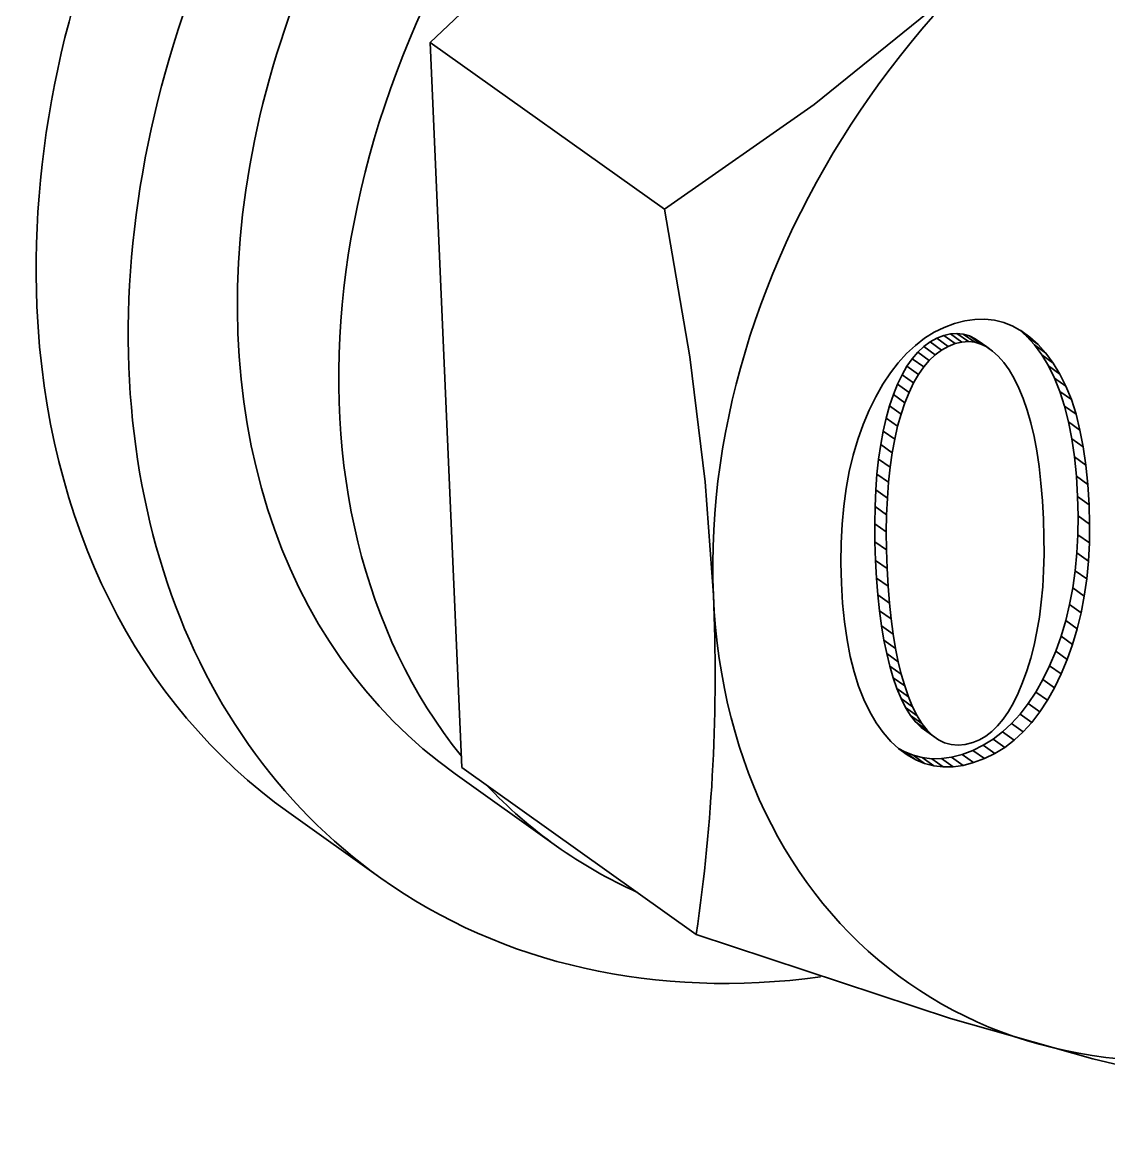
# Model space of a CAD drawing. Header units: millimetres. Extents: x 1333 to 129696, y -57210 to 105899.
# Drawn here: x 57138.762 to 57141.841, y 101184.554 to 101187.714 of the extents above; entities that cross this region are included whole.
import ezdxf

# ---------------------------------------------------------------- set-up
doc = ezdxf.new("R2010")
doc.units = ezdxf.units.MM
doc.header["$LTSCALE"] = 0.5

msp = doc.modelspace()

# ---------------------------------------------------------------- linework, layer by layer
at = {"color": 7, "lineweight": 35, "ltscale": 0.2279}
msp.add_line((57141.5768, 101189.2197), (57139.9181, 101187.6568), dxfattribs=at)
at = {"color": 7, "lineweight": 35, "ltscale": 0.205599}
msp.add_line((57139.9181, 101187.6568), (57140.0081, 101185.6028), dxfattribs=at)
at = {"color": 7, "lineweight": 35, "ltscale": 0.081512}
for p, q in [((57139.9181, 101187.6568), (57140.5821, 101187.1841)), ((57140.0081, 101185.6028), (57140.6721, 101185.13))]:
    msp.add_line(p, q, dxfattribs=at)
at = {"color": 7, "lineweight": 35, "ltscale": 0.003148}
msp.add_line((57141.3459, 101186.8354), (57141.3741, 101186.8494), dxfattribs=at)
at = {"color": 7, "lineweight": 35, "ltscale": 0.00314}
msp.add_line((57141.3741, 101186.8494), (57141.4035, 101186.8604), dxfattribs=at)
at = {"color": 7, "lineweight": 35, "ltscale": 0.003052}
for p, q in [((57141.4035, 101186.8604), (57141.433, 101186.868)), ((57141.4253, 101185.6397), (57141.3957, 101185.632)), ((57141.4579, 101185.6165), (57141.4284, 101185.6088))]:
    msp.add_line(p, q, dxfattribs=at)
at = {"color": 7, "lineweight": 35, "ltscale": 0.00291}
msp.add_line((57141.433, 101186.868), (57141.4618, 101186.8721), dxfattribs=at)
at = {"color": 7, "lineweight": 35, "ltscale": 0.002796}
msp.add_line((57141.4618, 101186.8721), (57141.4898, 101186.8727), dxfattribs=at)
at = {"color": 7, "lineweight": 35, "ltscale": 0.002727}
msp.add_line((57141.4898, 101186.8727), (57141.5169, 101186.8696), dxfattribs=at)
at = {"color": 7, "lineweight": 35, "ltscale": 0.002718}
msp.add_line((57141.5169, 101186.8696), (57141.5433, 101186.863), dxfattribs=at)
at = {"color": 7, "lineweight": 35, "ltscale": 0.002747}
msp.add_line((57141.5433, 101186.863), (57141.5688, 101186.8528), dxfattribs=at)
at = {"color": 7, "lineweight": 35, "ltscale": 0.002829}
msp.add_line((57141.5688, 101186.8528), (57141.5935, 101186.8391), dxfattribs=at)
at = {"color": 7, "lineweight": 35, "ltscale": 0.003272}
msp.add_line((57141.2929, 101186.7984), (57141.3188, 101186.8184), dxfattribs=at)
at = {"color": 7, "lineweight": 35, "ltscale": 0.003199}
msp.add_line((57141.3188, 101186.8184), (57141.3459, 101186.8354), dxfattribs=at)
at = {"color": 7, "lineweight": 35, "ltscale": 0.002164}
for p, q in [((57141.3534, 101186.8189), (57141.3345, 101186.8084)), ((57141.386, 101186.7957), (57141.3671, 101186.7852)), ((57141.5277, 101186.7678), (57141.5118, 101186.7824))]:
    msp.add_line(p, q, dxfattribs=at)
at = {"color": 7, "lineweight": 35, "ltscale": 0.002143}
for p, q in [((57141.3733, 101186.8267), (57141.3534, 101186.8189)), ((57141.406, 101186.8035), (57141.386, 101186.7957))]:
    msp.add_line(p, q, dxfattribs=at)
at = {"color": 7, "lineweight": 35, "ltscale": 0.004008}
for p, q in [((57141.386, 101186.7957), (57141.3534, 101186.8189)), ((57141.406, 101186.8035), (57141.3733, 101186.8267)), ((57141.4248, 101186.8079), (57141.3921, 101186.8312)), ((57141.4432, 101186.8092), (57141.4105, 101186.8324)), ((57141.4953, 101186.7939), (57141.4627, 101186.8171)), ((57141.6405, 101186.8009), (57141.6078, 101186.8241)), ((57141.3492, 101186.772), (57141.3166, 101186.7952)), ((57141.3671, 101186.7852), (57141.3345, 101186.8084)), ((57141.5118, 101186.7824), (57141.4791, 101186.8056)), ((57141.3165, 101186.7374), (57141.2838, 101186.7607)), ((57141.6837, 101186.7485), (57141.651, 101186.7718)), ((57141.7027, 101186.7172), (57141.67, 101186.7405)), ((57141.2878, 101186.6921), (57141.2551, 101186.7153)), ((57141.7197, 101186.6826), (57141.6871, 101186.7059)), ((57141.2632, 101186.6359), (57141.2305, 101186.6591)), ((57141.2524, 101186.6037), (57141.2197, 101186.627)), ((57141.7481, 101186.6034), (57141.7154, 101186.6266)), ((57141.7593, 101186.5587), (57141.7267, 101186.582)), ((57141.2272, 101186.494), (57141.1946, 101186.5172)), ((57141.7761, 101186.4594), (57141.7435, 101186.4826)), ((57141.2168, 101186.4105), (57141.1841, 101186.4338)), ((57141.7817, 101186.4047), (57141.749, 101186.4279)), ((57141.2135, 101186.3657), (57141.1808, 101186.389)), ((57141.2114, 101186.3189), (57141.1788, 101186.3421)), ((57141.7866, 101186.292), (57141.754, 101186.3152)), ((57141.2128, 101186.1661), (57141.1802, 101186.1893)), ((57141.2193, 101186.0685), (57141.1866, 101186.0918)), ((57141.7715, 101186.0883), (57141.7388, 101186.1115)), ((57141.7626, 101186.0412), (57141.7299, 101186.0644)), ((57141.2298, 101185.9806), (57141.1971, 101186.0038)), ((57141.7515, 101185.9955), (57141.7189, 101186.0188)), ((57141.2442, 101185.9023), (57141.2116, 101185.9255)), ((57141.706, 101185.8677), (57141.6734, 101185.8909)), ((57141.6871, 101185.8288), (57141.6545, 101185.8521)), ((57141.2852, 101185.7746), (57141.2526, 101185.7978)), ((57141.6453, 101185.7603), (57141.6127, 101185.7836)), ((57141.3116, 101185.7271), (57141.279, 101185.7504)), ((57141.6225, 101185.7306), (57141.5898, 101185.7539)), ((57141.3263, 101185.7085), (57141.2936, 101185.7317)), ((57141.3418, 101185.6933), (57141.3092, 101185.7165)), ((57141.5983, 101185.704), (57141.5657, 101185.7272)), ((57141.3584, 101185.6814), (57141.3257, 101185.7047)), ((57141.5461, 101185.6598), (57141.5135, 101185.6831)), ((57141.5729, 101185.6804), (57141.5402, 101185.7036)), ((57141.2939, 101185.6244), (57141.2612, 101185.6476)), ((57141.5181, 101185.6423), (57141.4854, 101185.6656)), ((57141.319, 101185.6141), (57141.2864, 101185.6373)), ((57141.3451, 101185.6074), (57141.3124, 101185.6306)), ((57141.3998, 101185.6047), (57141.3671, 101185.628)), ((57141.4284, 101185.6088), (57141.3957, 101185.632))]:
    msp.add_line(p, q, dxfattribs=at)
at = {"color": 7, "lineweight": 35, "ltscale": 0.001932}
for p, q in [((57141.3921, 101186.8312), (57141.3733, 101186.8267)), ((57141.4248, 101186.8079), (57141.406, 101186.8035))]:
    msp.add_line(p, q, dxfattribs=at)
at = {"color": 7, "lineweight": 35, "ltscale": 0.001841}
for p, q in [((57141.4105, 101186.8324), (57141.3921, 101186.8312)), ((57141.4432, 101186.8092), (57141.4248, 101186.8079))]:
    msp.add_line(p, q, dxfattribs=at)
at = {"color": 7, "lineweight": 35, "ltscale": 0.001799}
for p, q in [((57141.4284, 101186.8305), (57141.4105, 101186.8324)), ((57141.461, 101186.8072), (57141.4432, 101186.8092))]:
    msp.add_line(p, q, dxfattribs=at)
at = {"color": 7, "lineweight": 35, "ltscale": 0.001813}
for p, q in [((57141.4458, 101186.8254), (57141.4284, 101186.8305)), ((57141.4784, 101186.8021), (57141.461, 101186.8072))]:
    msp.add_line(p, q, dxfattribs=at)
at = {"color": 7, "lineweight": 35, "ltscale": 0.004009}
for p, q in [((57141.461, 101186.8072), (57141.4284, 101186.8305)), ((57141.4784, 101186.8021), (57141.4458, 101186.8254)), ((57141.6628, 101186.7764), (57141.6301, 101186.7997)), ((57141.3323, 101186.756), (57141.2997, 101186.7793)), ((57141.3016, 101186.7161), (57141.269, 101186.7393)), ((57141.275, 101186.6653), (57141.2423, 101186.6886)), ((57141.7349, 101186.6447), (57141.7022, 101186.6679)), ((57141.2427, 101186.5692), (57141.2101, 101186.5924)), ((57141.2344, 101186.5326), (57141.2017, 101186.5558)), ((57141.7687, 101186.5107), (57141.7361, 101186.534)), ((57141.2214, 101186.4533), (57141.1887, 101186.4765)), ((57141.7852, 101186.3467), (57141.7526, 101186.3699)), ((57141.2106, 101186.27), (57141.178, 101186.2932)), ((57141.7859, 101186.2388), (57141.7533, 101186.262)), ((57141.2111, 101186.2191), (57141.1785, 101186.2423)), ((57141.7832, 101186.1871), (57141.7505, 101186.2104)), ((57141.7784, 101186.137), (57141.7457, 101186.1602)), ((57141.2156, 101186.1161), (57141.1829, 101186.1393)), ((57141.224, 101186.0234), (57141.1914, 101186.0466)), ((57141.2365, 101185.9402), (57141.2038, 101185.9635)), ((57141.7384, 101185.9514), (57141.7057, 101185.9747)), ((57141.7233, 101185.9088), (57141.6906, 101185.932)), ((57141.253, 101185.8668), (57141.2203, 101185.89)), ((57141.2627, 101185.8336), (57141.2301, 101185.8569)), ((57141.2735, 101185.8029), (57141.2408, 101185.8261)), ((57141.6669, 101185.7931), (57141.6342, 101185.8163)), ((57141.298, 101185.7491), (57141.2653, 101185.7724)), ((57141.4886, 101185.6279), (57141.456, 101185.6511)), ((57141.3719, 101185.6043), (57141.3393, 101185.6275)), ((57141.4579, 101185.6165), (57141.4253, 101185.6397))]:
    msp.add_line(p, q, dxfattribs=at)
at = {"color": 7, "lineweight": 35, "ltscale": 0.001882}
for p, q in [((57141.4627, 101186.8171), (57141.4458, 101186.8254)), ((57141.4953, 101186.7939), (57141.4784, 101186.8021))]:
    msp.add_line(p, q, dxfattribs=at)
at = {"color": 7, "lineweight": 35, "ltscale": 0.002003}
for p, q in [((57141.4791, 101186.8056), (57141.4627, 101186.8171)), ((57141.5118, 101186.7824), (57141.4953, 101186.7939))]:
    msp.add_line(p, q, dxfattribs=at)
at = {"color": 7, "lineweight": 35, "ltscale": 0.002707}
msp.add_line((57141.5878, 101186.8423), (57141.6078, 101186.8241), dxfattribs=at)
at = {"color": 7, "lineweight": 35, "ltscale": 0.003177}
msp.add_line((57141.6174, 101186.8218), (57141.5915, 101186.8402), dxfattribs=at)
at = {"color": 7, "lineweight": 35, "ltscale": 0.002954}
msp.add_line((57141.5935, 101186.8391), (57141.6174, 101186.8218), dxfattribs=at)
at = {"color": 7, "lineweight": 35, "ltscale": 0.003308}
msp.add_line((57141.6078, 101186.8241), (57141.6301, 101186.7997), dxfattribs=at)
at = {"color": 7, "lineweight": 35, "ltscale": 0.003112}
msp.add_line((57141.6174, 101186.8218), (57141.6405, 101186.8009), dxfattribs=at)
at = {"color": 7, "lineweight": 35, "ltscale": 0.003379}
msp.add_line((57141.2682, 101186.7753), (57141.2929, 101186.7984), dxfattribs=at)
at = {"color": 7, "lineweight": 35, "ltscale": 0.002323}
for p, q in [((57141.3166, 101186.7952), (57141.2997, 101186.7793)), ((57141.3492, 101186.772), (57141.3323, 101186.756))]:
    msp.add_line(p, q, dxfattribs=at)
at = {"color": 7, "lineweight": 35, "ltscale": 0.002223}
for p, q in [((57141.3345, 101186.8084), (57141.3166, 101186.7952)), ((57141.3671, 101186.7852), (57141.3492, 101186.772))]:
    msp.add_line(p, q, dxfattribs=at)
at = {"color": 7, "lineweight": 35, "ltscale": 0.00349}
msp.add_line((57141.6301, 101186.7997), (57141.651, 101186.7718), dxfattribs=at)
at = {"color": 7, "lineweight": 35, "ltscale": 0.003309}
for p, q in [((57141.6405, 101186.8009), (57141.6628, 101186.7764)), ((57141.5135, 101185.6831), (57141.4854, 101185.6656)), ((57141.5461, 101185.6598), (57141.5181, 101185.6423))]:
    msp.add_line(p, q, dxfattribs=at)
at = {"color": 7, "lineweight": 35, "ltscale": 0.003513}
msp.add_line((57141.2446, 101186.7493), (57141.2682, 101186.7753), dxfattribs=at)
at = {"color": 7, "lineweight": 35, "ltscale": 0.002598}
for p, q in [((57141.2838, 101186.7607), (57141.269, 101186.7393)), ((57141.3165, 101186.7374), (57141.3016, 101186.7161))]:
    msp.add_line(p, q, dxfattribs=at)
at = {"color": 7, "lineweight": 35, "ltscale": 0.002447}
msp.add_line((57141.2997, 101186.7793), (57141.2838, 101186.7607), dxfattribs=at)
at = {"color": 7, "lineweight": 35, "ltscale": 0.002446}
msp.add_line((57141.3323, 101186.756), (57141.3165, 101186.7374), dxfattribs=at)
at = {"color": 7, "lineweight": 35, "ltscale": 0.002359}
msp.add_line((57141.5431, 101186.7499), (57141.5277, 101186.7678), dxfattribs=at)
at = {"color": 7, "lineweight": 35, "ltscale": 0.003658}
for p, q in [((57141.651, 101186.7718), (57141.67, 101186.7405)), ((57141.6837, 101186.7485), (57141.7027, 101186.7172))]:
    msp.add_line(p, q, dxfattribs=at)
at = {"color": 7, "lineweight": 35, "ltscale": 0.003489}
msp.add_line((57141.6628, 101186.7764), (57141.6837, 101186.7485), dxfattribs=at)
at = {"color": 7, "lineweight": 35, "ltscale": 0.003849}
msp.add_line((57141.201, 101186.6881), (57141.2222, 101186.7202), dxfattribs=at)
at = {"color": 7, "lineweight": 35, "ltscale": 0.003671}
msp.add_line((57141.2222, 101186.7202), (57141.2446, 101186.7493), dxfattribs=at)
at = {"color": 7, "lineweight": 35, "ltscale": 0.002774}
for p, q in [((57141.269, 101186.7393), (57141.2551, 101186.7153)), ((57141.3016, 101186.7161), (57141.2878, 101186.6921))]:
    msp.add_line(p, q, dxfattribs=at)
at = {"color": 7, "lineweight": 35, "ltscale": 0.002581}
msp.add_line((57141.5582, 101186.7289), (57141.5431, 101186.7499), dxfattribs=at)
at = {"color": 7, "lineweight": 35, "ltscale": 0.002818}
msp.add_line((57141.5726, 101186.7048), (57141.5582, 101186.7289), dxfattribs=at)
at = {"color": 7, "lineweight": 35, "ltscale": 0.003858}
for p, q in [((57141.67, 101186.7405), (57141.6871, 101186.7059)), ((57141.7027, 101186.7172), (57141.7197, 101186.6826))]:
    msp.add_line(p, q, dxfattribs=at)
at = {"color": 7, "lineweight": 35, "ltscale": 0.004042}
msp.add_line((57141.181, 101186.653), (57141.201, 101186.6881), dxfattribs=at)
at = {"color": 7, "lineweight": 35, "ltscale": 0.003171}
for p, q in [((57141.2423, 101186.6886), (57141.2305, 101186.6591)), ((57141.275, 101186.6653), (57141.2632, 101186.6359))]:
    msp.add_line(p, q, dxfattribs=at)
at = {"color": 7, "lineweight": 35, "ltscale": 0.002966}
msp.add_line((57141.2551, 101186.7153), (57141.2423, 101186.6886), dxfattribs=at)
at = {"color": 7, "lineweight": 35, "ltscale": 0.002967}
msp.add_line((57141.2878, 101186.6921), (57141.275, 101186.6653), dxfattribs=at)
at = {"color": 7, "lineweight": 35, "ltscale": 0.003043}
msp.add_line((57141.5863, 101186.6776), (57141.5726, 101186.7048), dxfattribs=at)
at = {"color": 7, "lineweight": 35, "ltscale": 0.004086}
for p, q in [((57141.6871, 101186.7059), (57141.7022, 101186.6679)), ((57141.7197, 101186.6826), (57141.7349, 101186.6447))]:
    msp.add_line(p, q, dxfattribs=at)
at = {"color": 7, "lineweight": 35, "ltscale": 0.003392}
for p, q in [((57141.2305, 101186.6591), (57141.2197, 101186.627)), ((57141.2632, 101186.6359), (57141.2524, 101186.6037))]:
    msp.add_line(p, q, dxfattribs=at)
at = {"color": 7, "lineweight": 35, "ltscale": 0.003249}
msp.add_line((57141.5987, 101186.6476), (57141.5863, 101186.6776), dxfattribs=at)
at = {"color": 7, "lineweight": 35, "ltscale": 0.004337}
for p, q in [((57141.7022, 101186.6679), (57141.7154, 101186.6266)), ((57141.7349, 101186.6447), (57141.7481, 101186.6034))]:
    msp.add_line(p, q, dxfattribs=at)
at = {"color": 7, "lineweight": 35, "ltscale": 0.004255}
msp.add_line((57141.1621, 101186.6148), (57141.181, 101186.653), dxfattribs=at)
at = {"color": 7, "lineweight": 35, "ltscale": 0.003586}
for p, q in [((57141.2197, 101186.627), (57141.2101, 101186.5924)), ((57141.2524, 101186.6037), (57141.2427, 101186.5692))]:
    msp.add_line(p, q, dxfattribs=at)
at = {"color": 7, "lineweight": 35, "ltscale": 0.003471}
msp.add_line((57141.61, 101186.6147), (57141.5987, 101186.6476), dxfattribs=at)
at = {"color": 7, "lineweight": 35, "ltscale": 0.004605}
for p, q in [((57141.7154, 101186.6266), (57141.7267, 101186.582)), ((57141.7481, 101186.6034), (57141.7593, 101186.5587))]:
    msp.add_line(p, q, dxfattribs=at)
at = {"color": 7, "lineweight": 35, "ltscale": 0.00441}
msp.add_line((57141.1448, 101186.5743), (57141.1621, 101186.6148), dxfattribs=at)
at = {"color": 7, "lineweight": 35, "ltscale": 0.003707}
msp.add_line((57141.6202, 101186.5791), (57141.61, 101186.6147), dxfattribs=at)
at = {"color": 7, "lineweight": 35, "ltscale": 0.004508}
msp.add_line((57141.1296, 101186.5318), (57141.1448, 101186.5743), dxfattribs=at)
at = {"color": 7, "lineweight": 35, "ltscale": 0.003753}
for p, q in [((57141.2101, 101186.5924), (57141.2017, 101186.5558)), ((57141.2427, 101186.5692), (57141.2344, 101186.5326))]:
    msp.add_line(p, q, dxfattribs=at)
at = {"color": 7, "lineweight": 35, "ltscale": 0.00395}
msp.add_line((57141.6291, 101186.5406), (57141.6202, 101186.5791), dxfattribs=at)
at = {"color": 7, "lineweight": 35, "ltscale": 0.00489}
for p, q in [((57141.7267, 101186.582), (57141.7361, 101186.534)), ((57141.7593, 101186.5587), (57141.7687, 101186.5107)), ((57141.1788, 101186.3421), (57141.178, 101186.2932))]:
    msp.add_line(p, q, dxfattribs=at)
at = {"color": 7, "lineweight": 35, "ltscale": 0.004618}
msp.add_line((57141.1166, 101186.4875), (57141.1296, 101186.5318), dxfattribs=at)
at = {"color": 7, "lineweight": 35, "ltscale": 0.003929}
msp.add_line((57141.2017, 101186.5558), (57141.1946, 101186.5172), dxfattribs=at)
at = {"color": 7, "lineweight": 35, "ltscale": 0.003928}
msp.add_line((57141.2344, 101186.5326), (57141.2272, 101186.494), dxfattribs=at)
at = {"color": 7, "lineweight": 35, "ltscale": 0.004202}
msp.add_line((57141.6368, 101186.4993), (57141.6291, 101186.5406), dxfattribs=at)
at = {"color": 7, "lineweight": 35, "ltscale": 0.005187}
for p, q in [((57141.7361, 101186.534), (57141.7435, 101186.4826)), ((57141.7687, 101186.5107), (57141.7761, 101186.4594))]:
    msp.add_line(p, q, dxfattribs=at)
at = {"color": 7, "lineweight": 35, "ltscale": 0.004111}
for p, q in [((57141.1946, 101186.5172), (57141.1887, 101186.4765)), ((57141.2272, 101186.494), (57141.2214, 101186.4533)), ((57141.6545, 101185.8521), (57141.6342, 101185.8163))]:
    msp.add_line(p, q, dxfattribs=at)
at = {"color": 7, "lineweight": 35, "ltscale": 0.004462}
msp.add_line((57141.6433, 101186.4551), (57141.6368, 101186.4993), dxfattribs=at)
at = {"color": 7, "lineweight": 35, "ltscale": 0.004746}
msp.add_line((57141.1056, 101186.4414), (57141.1166, 101186.4875), dxfattribs=at)
at = {"color": 7, "lineweight": 35, "ltscale": 0.004298}
for p, q in [((57141.1887, 101186.4765), (57141.1841, 101186.4338)), ((57141.2214, 101186.4533), (57141.2168, 101186.4105))]:
    msp.add_line(p, q, dxfattribs=at)
at = {"color": 7, "lineweight": 35, "ltscale": 0.005497}
for p, q in [((57141.7435, 101186.4826), (57141.749, 101186.4279)), ((57141.7761, 101186.4594), (57141.7817, 101186.4047))]:
    msp.add_line(p, q, dxfattribs=at)
at = {"color": 7, "lineweight": 35, "ltscale": 0.004886}
msp.add_line((57141.0967, 101186.3933), (57141.1056, 101186.4414), dxfattribs=at)
at = {"color": 7, "lineweight": 35, "ltscale": 0.004727}
msp.add_line((57141.6487, 101186.4082), (57141.6433, 101186.4551), dxfattribs=at)
at = {"color": 7, "lineweight": 35, "ltscale": 0.004491}
for p, q in [((57141.1841, 101186.4338), (57141.1808, 101186.389)), ((57141.2168, 101186.4105), (57141.2135, 101186.3657))]:
    msp.add_line(p, q, dxfattribs=at)
at = {"color": 7, "lineweight": 35, "ltscale": 0.004995}
msp.add_line((57141.6528, 101186.3584), (57141.6487, 101186.4082), dxfattribs=at)
at = {"color": 7, "lineweight": 35, "ltscale": 0.005813}
msp.add_line((57141.749, 101186.4279), (57141.7526, 101186.3699), dxfattribs=at)
at = {"color": 7, "lineweight": 35, "ltscale": 0.005814}
msp.add_line((57141.7817, 101186.4047), (57141.7852, 101186.3467), dxfattribs=at)
at = {"color": 7, "lineweight": 35, "ltscale": 0.005036}
msp.add_line((57141.0898, 101186.3434), (57141.0967, 101186.3933), dxfattribs=at)
at = {"color": 7, "lineweight": 35, "ltscale": 0.004689}
for p, q in [((57141.1808, 101186.389), (57141.1788, 101186.3421)), ((57141.2135, 101186.3657), (57141.2114, 101186.3189))]:
    msp.add_line(p, q, dxfattribs=at)
at = {"color": 7, "lineweight": 35, "ltscale": 0.005198}
msp.add_line((57141.0851, 101186.2917), (57141.0898, 101186.3434), dxfattribs=at)
at = {"color": 7, "lineweight": 35, "ltscale": 0.005269}
msp.add_line((57141.6557, 101186.3058), (57141.6528, 101186.3584), dxfattribs=at)
at = {"color": 7, "lineweight": 35, "ltscale": 0.005472}
msp.add_line((57141.7526, 101186.3699), (57141.754, 101186.3152), dxfattribs=at)
at = {"color": 7, "lineweight": 35, "ltscale": 0.005471}
msp.add_line((57141.7852, 101186.3467), (57141.7866, 101186.292), dxfattribs=at)
at = {"color": 7, "lineweight": 35, "ltscale": 0.004891}
msp.add_line((57141.2114, 101186.3189), (57141.2106, 101186.27), dxfattribs=at)
at = {"color": 7, "lineweight": 35, "ltscale": 0.005318}
for p, q in [((57141.754, 101186.3152), (57141.7533, 101186.262)), ((57141.7866, 101186.292), (57141.7859, 101186.2388))]:
    msp.add_line(p, q, dxfattribs=at)
at = {"color": 7, "lineweight": 35, "ltscale": 0.005369}
msp.add_line((57141.0824, 101186.2381), (57141.0851, 101186.2917), dxfattribs=at)
at = {"color": 7, "lineweight": 35, "ltscale": 0.005094}
for p, q in [((57141.178, 101186.2932), (57141.1785, 101186.2423)), ((57141.2106, 101186.27), (57141.2111, 101186.2191))]:
    msp.add_line(p, q, dxfattribs=at)
at = {"color": 7, "lineweight": 35, "ltscale": 0.005038}
msp.add_line((57141.6573, 101186.2555), (57141.6557, 101186.3058), dxfattribs=at)
at = {"color": 7, "lineweight": 35, "ltscale": 0.004869}
msp.add_line((57141.6575, 101186.2068), (57141.6573, 101186.2555), dxfattribs=at)
at = {"color": 7, "lineweight": 35, "ltscale": 0.005174}
for p, q in [((57141.7533, 101186.262), (57141.7505, 101186.2104)), ((57141.7859, 101186.2388), (57141.7832, 101186.1871))]:
    msp.add_line(p, q, dxfattribs=at)
at = {"color": 7, "lineweight": 35, "ltscale": 0.00555}
msp.add_line((57141.0818, 101186.1826), (57141.0824, 101186.2381), dxfattribs=at)
at = {"color": 7, "lineweight": 35, "ltscale": 0.005302}
for p, q in [((57141.1785, 101186.2423), (57141.1802, 101186.1893)), ((57141.2111, 101186.2191), (57141.2128, 101186.1661))]:
    msp.add_line(p, q, dxfattribs=at)
at = {"color": 7, "lineweight": 35, "ltscale": 0.005737}
msp.add_line((57141.0834, 101186.1252), (57141.0818, 101186.1826), dxfattribs=at)
at = {"color": 7, "lineweight": 35, "ltscale": 0.005005}
msp.add_line((57141.1802, 101186.1893), (57141.1829, 101186.1393), dxfattribs=at)
at = {"color": 7, "lineweight": 35, "ltscale": 0.004707}
msp.add_line((57141.6562, 101186.1597), (57141.6575, 101186.2068), dxfattribs=at)
at = {"color": 7, "lineweight": 35, "ltscale": 0.005039}
for p, q in [((57141.7505, 101186.2104), (57141.7457, 101186.1602)), ((57141.7832, 101186.1871), (57141.7784, 101186.137))]:
    msp.add_line(p, q, dxfattribs=at)
at = {"color": 7, "lineweight": 35, "ltscale": 0.005006}
msp.add_line((57141.2128, 101186.1661), (57141.2156, 101186.1161), dxfattribs=at)
at = {"color": 7, "lineweight": 35, "ltscale": 0.004546}
msp.add_line((57141.6536, 101186.1143), (57141.6562, 101186.1597), dxfattribs=at)
at = {"color": 7, "lineweight": 35, "ltscale": 0.004914}
for p, q in [((57141.7457, 101186.1602), (57141.7388, 101186.1115)), ((57141.7784, 101186.137), (57141.7715, 101186.0883))]:
    msp.add_line(p, q, dxfattribs=at)
at = {"color": 7, "lineweight": 35, "ltscale": 0.00568}
msp.add_line((57141.0868, 101186.0685), (57141.0834, 101186.1252), dxfattribs=at)
at = {"color": 7, "lineweight": 35, "ltscale": 0.004771}
for p, q in [((57141.1829, 101186.1393), (57141.1866, 101186.0918)), ((57141.2156, 101186.1161), (57141.2193, 101186.0685))]:
    msp.add_line(p, q, dxfattribs=at)
at = {"color": 7, "lineweight": 35, "ltscale": 0.004542}
for p, q in [((57141.1866, 101186.0918), (57141.1914, 101186.0466)), ((57141.2193, 101186.0685), (57141.224, 101186.0234))]:
    msp.add_line(p, q, dxfattribs=at)
at = {"color": 7, "lineweight": 35, "ltscale": 0.004393}
msp.add_line((57141.6496, 101186.0706), (57141.6536, 101186.1143), dxfattribs=at)
at = {"color": 7, "lineweight": 35, "ltscale": 0.004797}
for p, q in [((57141.7388, 101186.1115), (57141.7299, 101186.0644)), ((57141.7715, 101186.0883), (57141.7626, 101186.0412))]:
    msp.add_line(p, q, dxfattribs=at)
at = {"color": 7, "lineweight": 35, "ltscale": 0.005377}
msp.add_line((57141.0921, 101186.015), (57141.0868, 101186.0685), dxfattribs=at)
at = {"color": 7, "lineweight": 35, "ltscale": 0.004243}
msp.add_line((57141.6443, 101186.0285), (57141.6496, 101186.0706), dxfattribs=at)
at = {"color": 7, "lineweight": 35, "ltscale": 0.004695}
for p, q in [((57141.7299, 101186.0644), (57141.7189, 101186.0188)), ((57141.7626, 101186.0412), (57141.7515, 101185.9955))]:
    msp.add_line(p, q, dxfattribs=at)
at = {"color": 7, "lineweight": 35, "ltscale": 0.004314}
msp.add_line((57141.1914, 101186.0466), (57141.1971, 101186.0038), dxfattribs=at)
at = {"color": 7, "lineweight": 35, "ltscale": 0.0041}
msp.add_line((57141.6375, 101185.9881), (57141.6443, 101186.0285), dxfattribs=at)
at = {"color": 7, "lineweight": 35, "ltscale": 0.005086}
msp.add_line((57141.0994, 101185.9647), (57141.0921, 101186.015), dxfattribs=at)
at = {"color": 7, "lineweight": 35, "ltscale": 0.004091}
msp.add_line((57141.1971, 101186.0038), (57141.2038, 101185.9635), dxfattribs=at)
at = {"color": 7, "lineweight": 35, "ltscale": 0.004313}
msp.add_line((57141.224, 101186.0234), (57141.2298, 101185.9806), dxfattribs=at)
at = {"color": 7, "lineweight": 35, "ltscale": 0.004603}
for p, q in [((57141.7189, 101186.0188), (57141.7057, 101185.9747)), ((57141.7515, 101185.9955), (57141.7384, 101185.9514))]:
    msp.add_line(p, q, dxfattribs=at)
at = {"color": 7, "lineweight": 35, "ltscale": 0.0048}
msp.add_line((57141.1084, 101185.9175), (57141.0994, 101185.9647), dxfattribs=at)
at = {"color": 7, "lineweight": 35, "ltscale": 0.003873}
msp.add_line((57141.2038, 101185.9635), (57141.2116, 101185.9255), dxfattribs=at)
at = {"color": 7, "lineweight": 35, "ltscale": 0.004092}
msp.add_line((57141.2298, 101185.9806), (57141.2365, 101185.9402), dxfattribs=at)
at = {"color": 7, "lineweight": 35, "ltscale": 0.003962}
msp.add_line((57141.6294, 101185.9493), (57141.6375, 101185.9881), dxfattribs=at)
at = {"color": 7, "lineweight": 35, "ltscale": 0.004523}
for p, q in [((57141.7057, 101185.9747), (57141.6906, 101185.932)), ((57141.7384, 101185.9514), (57141.7233, 101185.9088))]:
    msp.add_line(p, q, dxfattribs=at)
at = {"color": 7, "lineweight": 35, "ltscale": 0.003872}
msp.add_line((57141.2365, 101185.9402), (57141.2442, 101185.9023), dxfattribs=at)
at = {"color": 7, "lineweight": 35, "ltscale": 0.003835}
msp.add_line((57141.6198, 101185.9121), (57141.6294, 101185.9493), dxfattribs=at)
at = {"color": 7, "lineweight": 35, "ltscale": 0.004457}
msp.add_line((57141.6906, 101185.932), (57141.6734, 101185.8909), dxfattribs=at)
at = {"color": 7, "lineweight": 35, "ltscale": 0.004532}
msp.add_line((57141.1194, 101185.8736), (57141.1084, 101185.9175), dxfattribs=at)
at = {"color": 7, "lineweight": 35, "ltscale": 0.00366}
for p, q in [((57141.2116, 101185.9255), (57141.2203, 101185.89)), ((57141.2442, 101185.9023), (57141.253, 101185.8668))]:
    msp.add_line(p, q, dxfattribs=at)
at = {"color": 7, "lineweight": 35, "ltscale": 0.00371}
msp.add_line((57141.6089, 101185.8767), (57141.6198, 101185.9121), dxfattribs=at)
at = {"color": 7, "lineweight": 35, "ltscale": 0.004456}
msp.add_line((57141.7233, 101185.9088), (57141.706, 101185.8677), dxfattribs=at)
at = {"color": 7, "lineweight": 35, "ltscale": 0.004273}
msp.add_line((57141.1322, 101185.8328), (57141.1194, 101185.8736), dxfattribs=at)
at = {"color": 7, "lineweight": 35, "ltscale": 0.003454}
for p, q in [((57141.2203, 101185.89), (57141.2301, 101185.8569)), ((57141.253, 101185.8668), (57141.2627, 101185.8336))]:
    msp.add_line(p, q, dxfattribs=at)
at = {"color": 7, "lineweight": 35, "ltscale": 0.003533}
msp.add_line((57141.5969, 101185.8435), (57141.6089, 101185.8767), dxfattribs=at)
at = {"color": 7, "lineweight": 35, "ltscale": 0.00432}
for p, q in [((57141.6734, 101185.8909), (57141.6545, 101185.8521)), ((57141.706, 101185.8677), (57141.6871, 101185.8288))]:
    msp.add_line(p, q, dxfattribs=at)
at = {"color": 7, "lineweight": 35, "ltscale": 0.003257}
for p, q in [((57141.2301, 101185.8569), (57141.2408, 101185.8261)), ((57141.2627, 101185.8336), (57141.2735, 101185.8029))]:
    msp.add_line(p, q, dxfattribs=at)
at = {"color": 7, "lineweight": 35, "ltscale": 0.00329}
msp.add_line((57141.5842, 101185.8131), (57141.5969, 101185.8435), dxfattribs=at)
at = {"color": 7, "lineweight": 35, "ltscale": 0.004038}
msp.add_line((57141.1469, 101185.7952), (57141.1322, 101185.8328), dxfattribs=at)
at = {"color": 7, "lineweight": 35, "ltscale": 0.003066}
msp.add_line((57141.2408, 101185.8261), (57141.2526, 101185.7978), dxfattribs=at)
at = {"color": 7, "lineweight": 35, "ltscale": 0.003063}
msp.add_line((57141.5707, 101185.7856), (57141.5842, 101185.8131), dxfattribs=at)
at = {"color": 7, "lineweight": 35, "ltscale": 0.00392}
msp.add_line((57141.6342, 101185.8163), (57141.6127, 101185.7836), dxfattribs=at)
at = {"color": 7, "lineweight": 35, "ltscale": 0.004112}
msp.add_line((57141.6871, 101185.8288), (57141.6669, 101185.7931), dxfattribs=at)
at = {"color": 7, "lineweight": 35, "ltscale": 0.003818}
msp.add_line((57141.1634, 101185.7608), (57141.1469, 101185.7952), dxfattribs=at)
at = {"color": 7, "lineweight": 35, "ltscale": 0.002844}
for p, q in [((57141.2526, 101185.7978), (57141.2653, 101185.7724)), ((57141.5565, 101185.761), (57141.5707, 101185.7856))]:
    msp.add_line(p, q, dxfattribs=at)
at = {"color": 7, "lineweight": 35, "ltscale": 0.002592}
for p, q in [((57141.2653, 101185.7724), (57141.279, 101185.7504)), ((57141.298, 101185.7491), (57141.3116, 101185.7271))]:
    msp.add_line(p, q, dxfattribs=at)
at = {"color": 7, "lineweight": 35, "ltscale": 0.003065}
msp.add_line((57141.2735, 101185.8029), (57141.2852, 101185.7746), dxfattribs=at)
at = {"color": 7, "lineweight": 35, "ltscale": 0.002845}
msp.add_line((57141.2852, 101185.7746), (57141.298, 101185.7491), dxfattribs=at)
at = {"color": 7, "lineweight": 35, "ltscale": 0.003745}
for p, q in [((57141.6127, 101185.7836), (57141.5898, 101185.7539)), ((57141.6453, 101185.7603), (57141.6225, 101185.7306))]:
    msp.add_line(p, q, dxfattribs=at)
at = {"color": 7, "lineweight": 35, "ltscale": 0.003919}
msp.add_line((57141.6669, 101185.7931), (57141.6453, 101185.7603), dxfattribs=at)
at = {"color": 7, "lineweight": 35, "ltscale": 0.003624}
msp.add_line((57141.1818, 101185.7295), (57141.1634, 101185.7608), dxfattribs=at)
at = {"color": 7, "lineweight": 35, "ltscale": 0.00237}
for p, q in [((57141.279, 101185.7504), (57141.2936, 101185.7317)), ((57141.3116, 101185.7271), (57141.3263, 101185.7085))]:
    msp.add_line(p, q, dxfattribs=at)
at = {"color": 7, "lineweight": 35, "ltscale": 0.002641}
msp.add_line((57141.5416, 101185.7392), (57141.5565, 101185.761), dxfattribs=at)
at = {"color": 7, "lineweight": 35, "ltscale": 0.003598}
for p, q in [((57141.5898, 101185.7539), (57141.5657, 101185.7272)), ((57141.6225, 101185.7306), (57141.5983, 101185.704))]:
    msp.add_line(p, q, dxfattribs=at)
at = {"color": 7, "lineweight": 35, "ltscale": 0.00346}
msp.add_line((57141.2021, 101185.7015), (57141.1818, 101185.7295), dxfattribs=at)
at = {"color": 7, "lineweight": 35, "ltscale": 0.002177}
for p, q in [((57141.2936, 101185.7317), (57141.3092, 101185.7165)), ((57141.3263, 101185.7085), (57141.3418, 101185.6933))]:
    msp.add_line(p, q, dxfattribs=at)
at = {"color": 7, "lineweight": 35, "ltscale": 0.002033}
for p, q in [((57141.3092, 101185.7165), (57141.3257, 101185.7047)), ((57141.3418, 101185.6933), (57141.3584, 101185.6814))]:
    msp.add_line(p, q, dxfattribs=at)
at = {"color": 7, "lineweight": 35, "ltscale": 0.0023}
msp.add_line((57141.5093, 101185.7043), (57141.5258, 101185.7203), dxfattribs=at)
at = {"color": 7, "lineweight": 35, "ltscale": 0.00246}
msp.add_line((57141.5258, 101185.7203), (57141.5416, 101185.7392), dxfattribs=at)
at = {"color": 7, "lineweight": 35, "ltscale": 0.00347}
for p, q in [((57141.5657, 101185.7272), (57141.5402, 101185.7036)), ((57141.5983, 101185.704), (57141.5729, 101185.6804))]:
    msp.add_line(p, q, dxfattribs=at)
at = {"color": 7, "lineweight": 35, "ltscale": 0.003279}
msp.add_line((57141.2237, 101185.6768), (57141.2021, 101185.7015), dxfattribs=at)
at = {"color": 7, "lineweight": 35, "ltscale": 0.003085}
msp.add_line((57141.2462, 101185.6557), (57141.2237, 101185.6768), dxfattribs=at)
at = {"color": 7, "lineweight": 35, "ltscale": 0.001944}
msp.add_line((57141.3584, 101185.6814), (57141.3759, 101185.673), dxfattribs=at)
at = {"color": 7, "lineweight": 35, "ltscale": 0.002011}
msp.add_line((57141.4555, 101185.6733), (57141.4742, 101185.6808), dxfattribs=at)
at = {"color": 7, "lineweight": 35, "ltscale": 0.00207}
msp.add_line((57141.4742, 101185.6808), (57141.4921, 101185.6911), dxfattribs=at)
at = {"color": 7, "lineweight": 35, "ltscale": 0.002167}
msp.add_line((57141.4921, 101185.6911), (57141.5093, 101185.7043), dxfattribs=at)
at = {"color": 7, "lineweight": 35, "ltscale": 0.003372}
for p, q in [((57141.5402, 101185.7036), (57141.5135, 101185.6831)), ((57141.5729, 101185.6804), (57141.5461, 101185.6598))]:
    msp.add_line(p, q, dxfattribs=at)
at = {"color": 7, "lineweight": 35, "ltscale": 0.001877}
msp.add_line((57141.2612, 101185.6476), (57141.2449, 101185.6569), dxfattribs=at)
at = {"color": 7, "lineweight": 35, "ltscale": 0.002919}
msp.add_line((57141.2696, 101185.6383), (57141.2462, 101185.6557), dxfattribs=at)
at = {"color": 7, "lineweight": 35, "ltscale": 0.002717}
for p, q in [((57141.2864, 101185.6373), (57141.2612, 101185.6476)), ((57141.319, 101185.6141), (57141.2939, 101185.6244))]:
    msp.add_line(p, q, dxfattribs=at)
at = {"color": 7, "lineweight": 35, "ltscale": 0.001911}
msp.add_line((57141.3759, 101185.673), (57141.3943, 101185.668), dxfattribs=at)
at = {"color": 7, "lineweight": 35, "ltscale": 0.001948}
msp.add_line((57141.3943, 101185.668), (57141.4137, 101185.6664), dxfattribs=at)
at = {"color": 7, "lineweight": 35, "ltscale": 0.002046}
msp.add_line((57141.4137, 101185.6664), (57141.4341, 101185.6682), dxfattribs=at)
at = {"color": 7, "lineweight": 35, "ltscale": 0.003276}
for p, q in [((57141.456, 101185.6511), (57141.4253, 101185.6397)), ((57141.4886, 101185.6279), (57141.4579, 101185.6165))]:
    msp.add_line(p, q, dxfattribs=at)
at = {"color": 7, "lineweight": 35, "ltscale": 0.002198}
msp.add_line((57141.4341, 101185.6682), (57141.4555, 101185.6733), dxfattribs=at)
at = {"color": 7, "lineweight": 35, "ltscale": 0.003277}
msp.add_line((57141.4854, 101185.6656), (57141.456, 101185.6511), dxfattribs=at)
at = {"color": 7, "lineweight": 35, "ltscale": 0.002798}
msp.add_line((57141.2939, 101185.6244), (57141.2696, 101185.6383), dxfattribs=at)
at = {"color": 7, "lineweight": 35, "ltscale": 0.002691}
for p, q in [((57141.3124, 101185.6306), (57141.2864, 101185.6373)), ((57141.3451, 101185.6074), (57141.319, 101185.6141))]:
    msp.add_line(p, q, dxfattribs=at)
at = {"color": 7, "lineweight": 35, "ltscale": 0.002704}
for p, q in [((57141.3393, 101185.6275), (57141.3124, 101185.6306)), ((57141.3719, 101185.6043), (57141.3451, 101185.6074))]:
    msp.add_line(p, q, dxfattribs=at)
at = {"color": 7, "lineweight": 35, "ltscale": 0.002784}
for p, q in [((57141.3671, 101185.628), (57141.3393, 101185.6275)), ((57141.3998, 101185.6047), (57141.3719, 101185.6043))]:
    msp.add_line(p, q, dxfattribs=at)
at = {"color": 7, "lineweight": 35, "ltscale": 0.002891}
for p, q in [((57141.3957, 101185.632), (57141.3671, 101185.628)), ((57141.4284, 101185.6088), (57141.3998, 101185.6047))]:
    msp.add_line(p, q, dxfattribs=at)
at = {"color": 7, "lineweight": 35, "ltscale": 0.003278}
msp.add_line((57141.5181, 101185.6423), (57141.4886, 101185.6279), dxfattribs=at)
at = {"color": 7, "lineweight": 35, "ltscale": 0.035274}
msp.add_line((57140.276, 101185.3801), (57139.9887, 101185.5846), dxfattribs=at)
at = {"color": 7, "lineweight": 35, "ltscale": 0.032067}
msp.add_line((57139.7784, 101185.2893), (57139.5172, 101185.4753), dxfattribs=at)
at = {"color": 7, "lineweight": 35}
for points in [[(57140.5821, 101187.1841), (57141.0066, 101187.4811), (57141.3505, 101187.7592), (57141.6526, 101188.044), (57141.9407, 101188.3613), (57142.2408, 101188.7469)], [(57140.7206, 101186.0905), (57140.6975, 101186.4115), (57140.6535, 101186.7658), (57140.5821, 101187.1841)], [(57142.4206, 101184.6421), (57142.1009, 101184.7044), (57141.7958, 101184.7775), (57141.3921, 101184.892), (57140.6721, 101185.13)]]:
    msp.add_lwpolyline(points, dxfattribs=at)
msp.add_arc((57135.6573, 101185.8656), 5.0683, 351.6559, 2.5434, dxfattribs=at)
for centre, major_axis, start_param, end_param in [((57141.0398, 101187.6137), (1.5225, 2.1384), 6.283138, 8.647675), ((57141.301, 101187.4277), (1.5225, 2.1384), 6.283138, 9.424731), ((57141.301, 101187.4277), (1.3122, 1.8431), 6.283138, 9.424731), ((57141.5883, 101187.2231), (1.3122, 1.8431), 6.283138, 9.211683), ((57142.4242, 101186.6279), (1.16, 1.6292), 2.36449, 8.647675), ((57141.0398, 101187.6137), (1.5225, 2.1384), 2.36449, 3.141546), ((57141.5883, 101187.2231), (1.3122, 1.8431), 2.989644, 3.141546), ((57141.5883, 101187.2231), (1.3122, 1.8431), 3.141546, 3.293542), ((57141.301, 101187.4277), (1.5225, 2.1384), 3.141546, 3.765417)]:
    msp.add_ellipse(centre, major_axis=major_axis, ratio=0.767269, start_param=start_param, end_param=end_param, dxfattribs=at)

doc.saveas('drawing.dxf')
